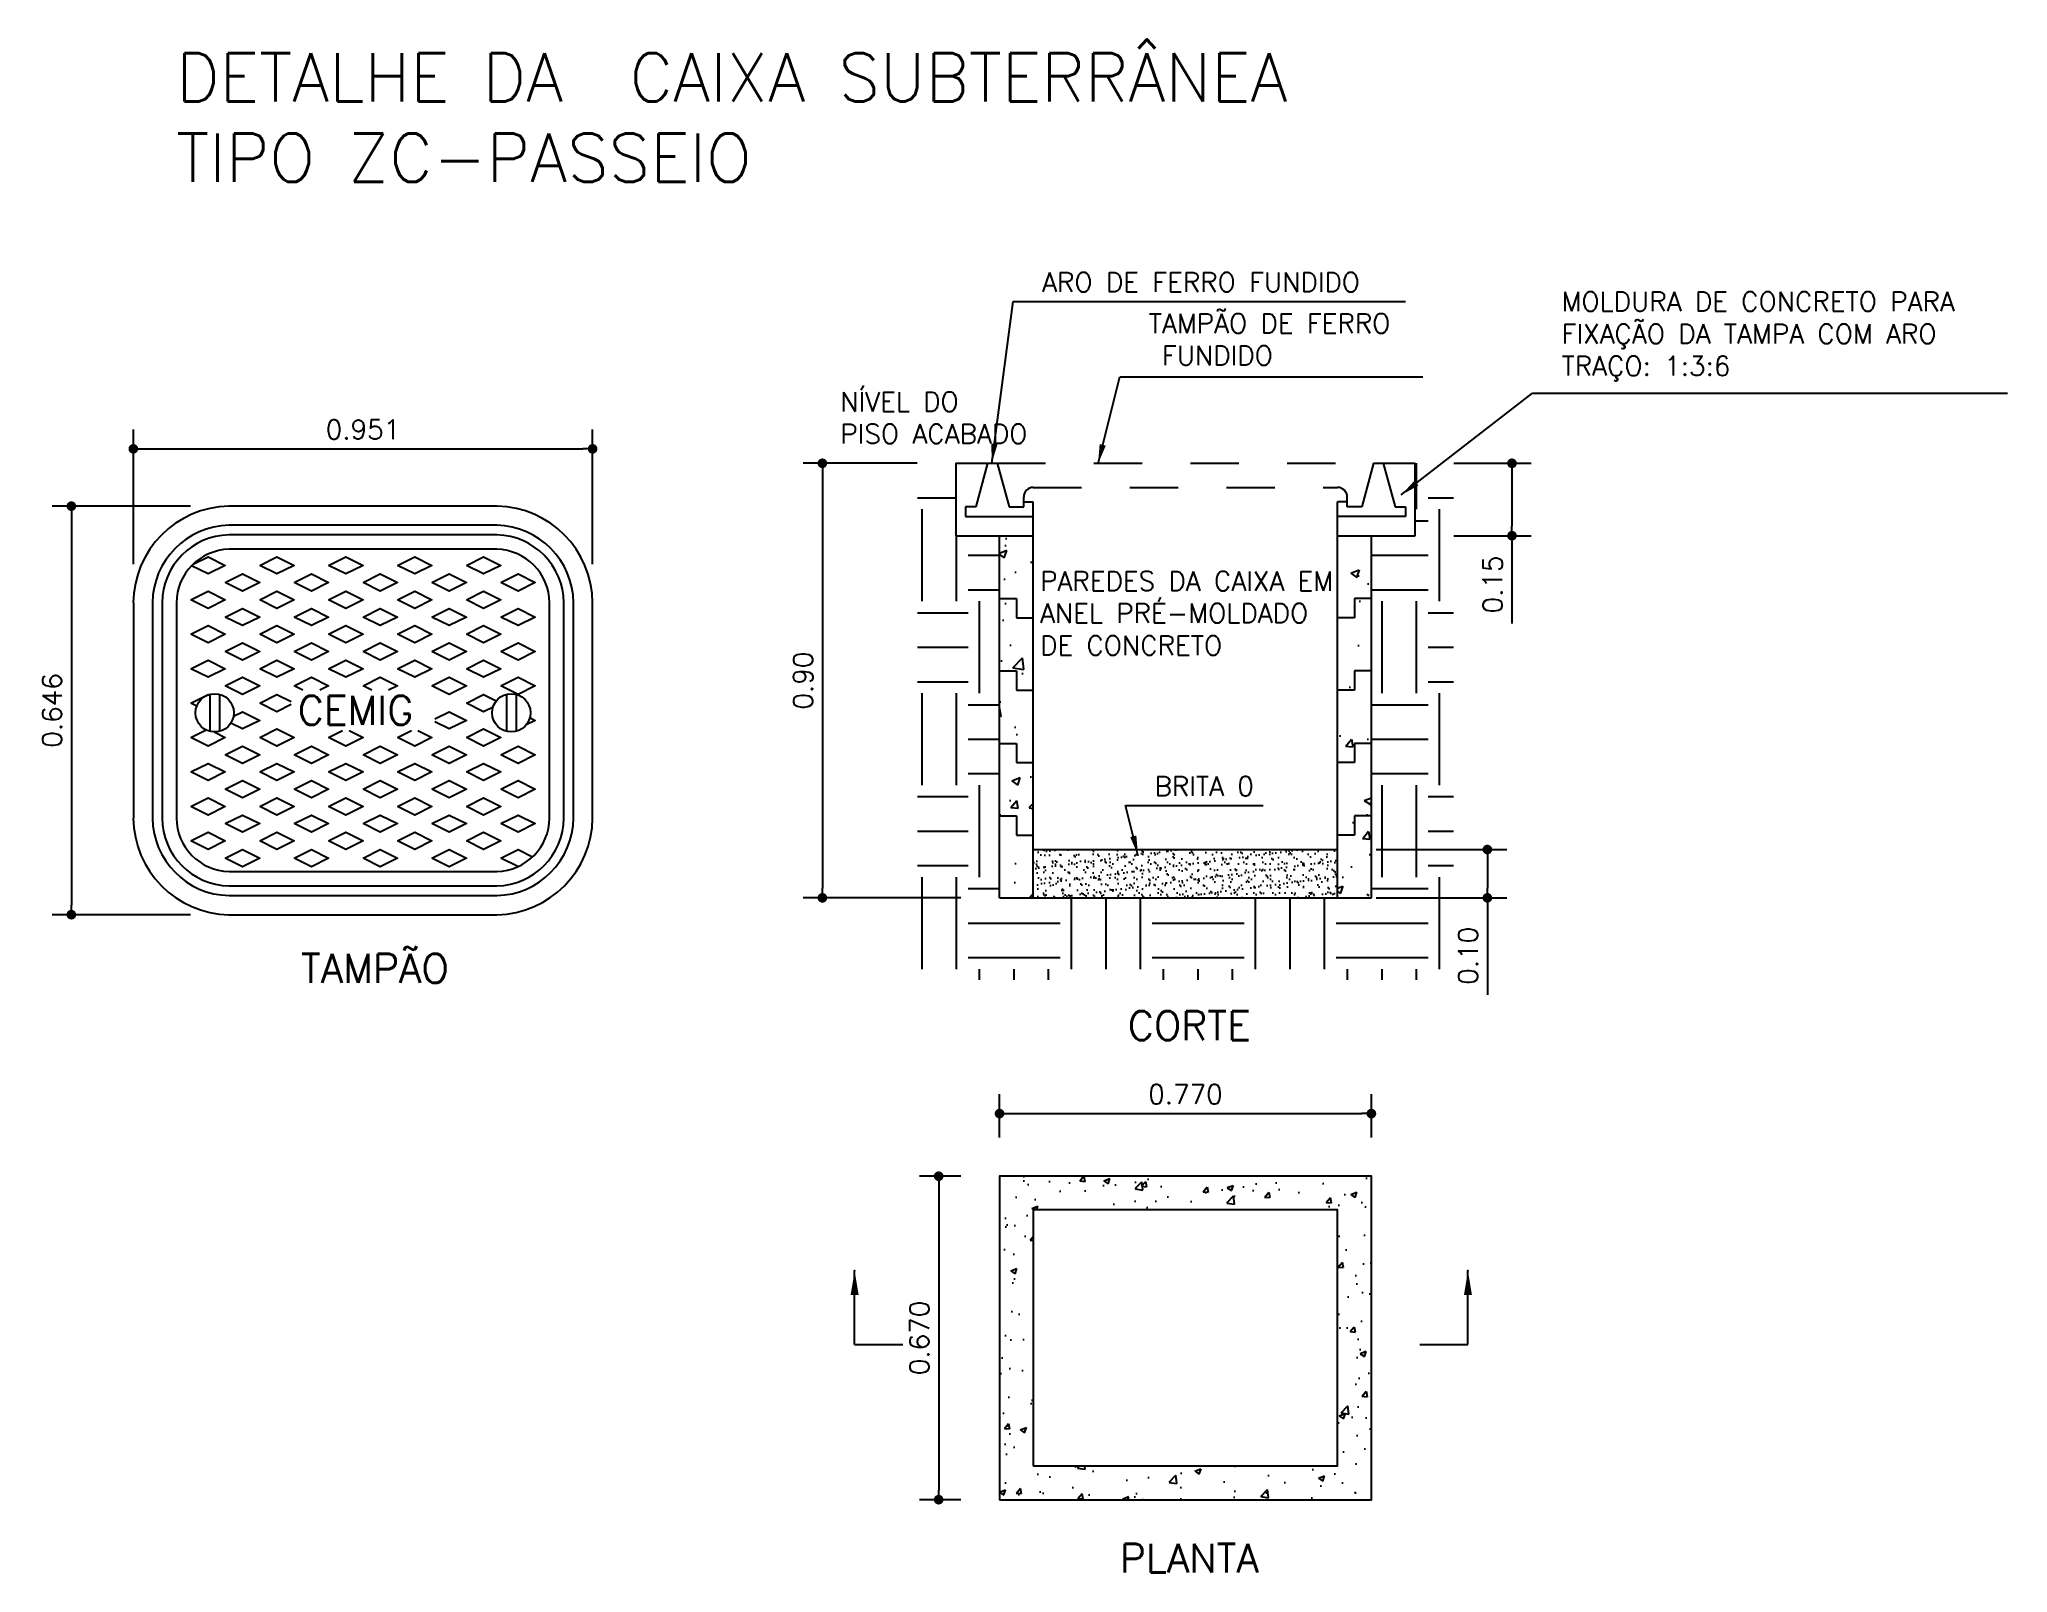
# Model space of a CAD drawing. Extents: x -1.46 to 2.61, y -1.11 to 2.07.
import ezdxf

# ---------------------------------------------------------------- set-up
doc = ezdxf.new("R2010")
doc.units = 0
doc.header["$MEASUREMENT"] = 0
doc.linetypes.add('DASHED', pattern=[19.05, 12.7, -6.35])
doc.layers.get('0').update_dxf_attribs({"linetype": 'CONTINUOUS'})
doc.layers.get('DEFPOINTS').update_dxf_attribs({"linetype": 'CONTINUOUS'})
doc.layers.add('DETALHES', color=4, linetype='CONTINUOUS')
doc.styles.add('ROMANS', font='romans.shx')
doc.dimstyles.new('LINEAR', dxfattribs={"dimscale": 0, "dimtxt": 0.04, "dimasz": 0.02, "dimexe": 0.04, "dimexo": 0.08, "dimgap": 0.02, "dimtad": 1, "dimdec": 3, "dimzin": 1, "dimtxsty": 'ROMANS', "dimblk1": 'DOT', "dimblk2": 'DOT', "dimsah": 1, "dimcen": 2.5, "dimclrd": 1, "dimclre": 1, "dimclrt": 3, "dimazin": 3, "dimtfac": 1, "dimtdec": 4, "dimtmove": 0, "dimatfit": 3, "dimtolj": 1, "dimtzin": 1})
doc.dimstyles.new('TEXTO', dxfattribs={"dimscale": 0, "dimtxt": 0.04, "dimasz": 0.04, "dimexe": 0.04, "dimexo": 0.08, "dimgap": 0.02, "dimtad": 1, "dimdec": 3, "dimzin": 1, "dimtxsty": 'ROMANS', "dimcen": 2.5, "dimclrd": 1, "dimclre": 1, "dimclrt": 3, "dimazin": 3, "dimtfac": 1, "dimtdec": 4, "dimtmove": 0, "dimatfit": 3, "dimtolj": 1, "dimtzin": 1})

# ---------------------------------------------------------------- blocks, each defined once
blk = doc.blocks.new('_DOT')
at = {"color": 0, "linetype": 'BYBLOCK'}
blk.add_line((-0.5, 0), (-1, 0), dxfattribs=at)
at = {"color": 0, "linetype": 'BYBLOCK', "const_width": 0.5}
blk.add_lwpolyline([(-0.25, 0, 1), (0.25, 0, 1)], format="xyb", close=True, dxfattribs=at)
blk = doc.blocks.new('*D2')
at = {"color": 1, "linetype": 'BYBLOCK'}
for p, q in [((1.4646, 1.1906), (1.6252, 1.1906)), ((1.5852, 1.1706), (1.5852, 1.0606)), ((1.4646, 1.0406), (1.6252, 1.0406)), ((1.5852, 1.0406), (1.5852, 0.8587))]:
    blk.add_line(p, q, dxfattribs=at)
at = {"layer": 'DEFPOINTS', "color": 0, "linetype": 'BYBLOCK'}
for p in [(1.3846, 1.1906), (1.3846, 1.0406), (1.5852, 1.0406)]:
    blk.add_point(p, dxfattribs=at)
at = {"color": 1, "linetype": 'BYBLOCK', "xscale": 0.02, "yscale": 0.02, "zscale": 0.02}
for p, rotation in [((1.5852, 1.1906), 90), ((1.5852, 1.0406), 270)]:
    blk.add_blockref('_DOT', p, dxfattribs=dict(at, rotation=rotation))
at = {"color": 3, "linetype": 'BYBLOCK', "insert": (1.5452, 0.9396), "char_height": 0.04, "attachment_point": 5, "rotation": 90, "style": 'ROMANS'}
blk.add_mtext('\\A1;0.15', dxfattribs=at)
blk = doc.blocks.new('*D3')
at = {"color": 1, "linetype": 'BYBLOCK'}
for p, q in [((0.3536, 1.1906), (0.1173, 1.1906)), ((0.1573, 1.1706), (0.1573, 0.3106)), ((0.4441, 0.2906), (0.1173, 0.2906))]:
    blk.add_line(p, q, dxfattribs=at)
at = {"layer": 'DEFPOINTS', "color": 0, "linetype": 'BYBLOCK'}
for p in [(0.4336, 1.1906), (0.1573, 0.2906), (0.5241, 0.2906)]:
    blk.add_point(p, dxfattribs=at)
at = {"color": 1, "linetype": 'BYBLOCK', "xscale": 0.02, "yscale": 0.02, "zscale": 0.02}
for p, rotation in [((0.1573, 1.1906), 90), ((0.1573, 0.2906), 270)]:
    blk.add_blockref('_DOT', p, dxfattribs=dict(at, rotation=rotation))
at = {"color": 3, "linetype": 'BYBLOCK', "insert": (0.1173, 0.7406), "char_height": 0.04, "attachment_point": 5, "rotation": 90, "style": 'ROMANS'}
blk.add_mtext('\\A1;0.90', dxfattribs=at)
blk = doc.blocks.new('*D4')
at = {"color": 1, "linetype": 'BYBLOCK'}
for p, q in [((1.3041, 0.3906), (1.5743, 0.3906)), ((1.5343, 0.3706), (1.5343, 0.3106)), ((1.3041, 0.2906), (1.5743, 0.2906)), ((1.5343, 0.2906), (1.5343, 0.0896))]:
    blk.add_line(p, q, dxfattribs=at)
at = {"layer": 'DEFPOINTS', "color": 0, "linetype": 'BYBLOCK'}
for p in [(1.2241, 0.3906), (1.2241, 0.2906), (1.5343, 0.2906)]:
    blk.add_point(p, dxfattribs=at)
at = {"color": 1, "linetype": 'BYBLOCK', "xscale": 0.02, "yscale": 0.02, "zscale": 0.02}
for p, rotation in [((1.5343, 0.3906), 90), ((1.5343, 0.2906), 270)]:
    blk.add_blockref('_DOT', p, dxfattribs=dict(at, rotation=rotation))
at = {"color": 3, "linetype": 'BYBLOCK', "insert": (1.4943, 0.1706), "char_height": 0.04, "attachment_point": 5, "rotation": 90, "style": 'ROMANS'}
blk.add_mtext('\\A1;0.10', dxfattribs=at)
blk = doc.blocks.new('*D5')
at = {"color": 1, "linetype": 'BYBLOCK'}
for p, q in [((-1.2695, 0.9817), (-1.2695, 1.2605)), ((-0.3185, 0.9817), (-0.3185, 1.2605)), ((-1.2495, 1.2205), (-0.3385, 1.2205))]:
    blk.add_line(p, q, dxfattribs=at)
at = {"layer": 'DEFPOINTS', "color": 0, "linetype": 'BYBLOCK'}
for p in [(-0.3185, 1.2205), (-1.2695, 0.9017), (-0.3185, 0.9017)]:
    blk.add_point(p, dxfattribs=at)
at = {"color": 1, "linetype": 'BYBLOCK', "xscale": 0.02, "yscale": 0.02, "zscale": 0.02, "rotation": 180}
blk.add_blockref('_DOT', (-1.2695, 1.2205), dxfattribs=at)
at = {"color": 1, "linetype": 'BYBLOCK', "xscale": 0.02, "yscale": 0.02, "zscale": 0.02}
blk.add_blockref('_DOT', (-0.3185, 1.2205), dxfattribs=at)
at = {"color": 3, "linetype": 'BYBLOCK', "insert": (-0.794, 1.2605), "char_height": 0.04, "attachment_point": 5, "style": 'ROMANS'}
blk.add_mtext('\\A1;0.951', dxfattribs=at)
blk = doc.blocks.new('*D6')
at = {"color": 1, "linetype": 'BYBLOCK'}
for p, q in [((-1.1514, 1.1018), (-1.4378, 1.1018)), ((-1.3978, 1.0818), (-1.3978, 0.2757)), ((-1.1514, 0.2557), (-1.4378, 0.2557))]:
    blk.add_line(p, q, dxfattribs=at)
at = {"layer": 'DEFPOINTS', "color": 0, "linetype": 'BYBLOCK'}
for p in [(-1.0714, 1.1018), (-1.3978, 0.2557), (-1.0714, 0.2557)]:
    blk.add_point(p, dxfattribs=at)
at = {"color": 1, "linetype": 'BYBLOCK', "xscale": 0.02, "yscale": 0.02, "zscale": 0.02}
for p, rotation in [((-1.3978, 1.1018), 90), ((-1.3978, 0.2557), 270)]:
    blk.add_blockref('_DOT', p, dxfattribs=dict(at, rotation=rotation))
at = {"color": 3, "linetype": 'BYBLOCK', "insert": (-1.4378, 0.6788), "char_height": 0.04, "attachment_point": 5, "rotation": 90, "style": 'ROMANS'}
blk.add_mtext('\\A1;0.646', dxfattribs=at)
blk = doc.blocks.new('*D7')
at = {"color": 1, "linetype": 'BYBLOCK'}
for p, q in [((0.5241, -0.2059), (0.5241, -0.1163)), ((1.2941, -0.2059), (1.2941, -0.1163)), ((0.5441, -0.1563), (1.2741, -0.1563))]:
    blk.add_line(p, q, dxfattribs=at)
at = {"layer": 'DEFPOINTS', "color": 0, "linetype": 'BYBLOCK'}
for p in [(1.2941, -0.1563), (0.5241, -0.2859), (1.2941, -0.2859)]:
    blk.add_point(p, dxfattribs=at)
at = {"color": 1, "linetype": 'BYBLOCK', "xscale": 0.02, "yscale": 0.02, "zscale": 0.02, "rotation": 180}
blk.add_blockref('_DOT', (0.5241, -0.1563), dxfattribs=at)
at = {"color": 1, "linetype": 'BYBLOCK', "xscale": 0.02, "yscale": 0.02, "zscale": 0.02}
blk.add_blockref('_DOT', (1.2941, -0.1563), dxfattribs=at)
at = {"color": 3, "linetype": 'BYBLOCK', "insert": (0.9091, -0.1163), "char_height": 0.04, "attachment_point": 5, "style": 'ROMANS'}
blk.add_mtext('\\A1;0.770', dxfattribs=at)
blk = doc.blocks.new('*D8')
at = {"color": 1, "linetype": 'BYBLOCK'}
for p, q in [((0.4441, -0.2859), (0.3581, -0.2859)), ((0.3981, -0.3059), (0.3981, -0.9359)), ((0.4441, -0.9559), (0.3581, -0.9559))]:
    blk.add_line(p, q, dxfattribs=at)
at = {"layer": 'DEFPOINTS', "color": 0, "linetype": 'BYBLOCK'}
for p in [(0.5241, -0.2859), (0.3981, -0.9559), (0.5241, -0.9559)]:
    blk.add_point(p, dxfattribs=at)
at = {"color": 1, "linetype": 'BYBLOCK', "xscale": 0.02, "yscale": 0.02, "zscale": 0.02}
for p, rotation in [((0.3981, -0.2859), 90), ((0.3981, -0.9559), 270)]:
    blk.add_blockref('_DOT', p, dxfattribs=dict(at, rotation=rotation))
at = {"color": 3, "linetype": 'BYBLOCK', "insert": (0.3581, -0.6209), "char_height": 0.04, "attachment_point": 5, "rotation": 90, "style": 'ROMANS'}
blk.add_mtext('\\A1;0.670', dxfattribs=at)

msp = doc.modelspace()

# ---------------------------------------------------------------- hatches: boundary and pattern name
at = {"layer": 'DETALHES'}
h = msp.add_hatch(dxfattribs=at)
h.set_pattern_fill('EARTH', color=1, scale=0.03, style=0)
h.set_pattern_definition([(0, (-117.27014, -77.93836), (0.1905, 0.1905), [0.1905, -0.1905]), (0, (-117.27014, -77.86693), (0.1905, 0.1905), [0.1905, -0.1905]), (0, (-117.27014, -77.79549), (0.1905, 0.1905), [0.1905, -0.1905]), (90, (-117.24632, -77.77168), (-0.1905, 0.1905), [0.1905, -0.1905]), (90, (-117.17489, -77.77168), (-0.1905, 0.1905), [0.1905, -0.1905]), (90, (-117.10345, -77.77168), (-0.1905, 0.1905), [0.1905, -0.1905])])
h.paths.add_polyline_path([(0.5241, 1.0406), (0.4336, 1.0406), (0.4336, 1.1906), (0.3541, 1.1906), (0.3541, 0.1206), (1.4641, 0.1206), (1.4641, 1.1906), (1.3846, 1.1906), (1.3846, 1.0406), (1.2941, 1.0406), (1.2941, 0.2906), (0.5241, 0.2906)])
h = msp.add_hatch(dxfattribs=at)
h.set_pattern_fill('AR-CONC', color=1, scale=0.001, style=0)
h.set_pattern_definition([(50, (-117.27014, -77.93836), (0.18218467, -0.01593909), [0.01905, -0.20955]), (355, (-117.27014, -77.93836), (-0.03524283, 0.19105664), [0.01524, -0.16764]), (100.451, (-117.25496, -77.9397), (0.1469425, 0.17511669), [0.01619, -0.17809]), (46.1842, (-117.27014, -77.88756), (0.27107904, -0.04204233), [0.028575, -0.314325]), (96.6356, (-117.24755, -77.89107), (0.23740423, 0.24742556), [0.024285, -0.267135]), (351.184, (-117.27014, -77.88756), (0.2374046, 0.2474251), [0.02286, -0.25146]), (21, (-117.24474, -77.90026), (0.15161488, -0.10226552), [0.01905, -0.20955]), (326, (-117.24474, -77.90026), (0.06180203, 0.18418797), [0.01524, -0.16764]), (71.4514, (-117.2321, -77.90879), (0.2134165, 0.08192286), [0.01619, -0.17809]), (37.5, (-117.27014, -77.938364), (0.003088603, 0.08455504), [0, -0.165608, 0, -0.17018, 0, -0.168275]), (7.5, (-117.27014, -77.93836), (0.06681966, 0.100180575), [0, -0.097028, 0, -0.161798, 0, -0.064135]), (327.5, (-117.32678, -77.938364), (0.135590595, -0.005728744), [0, -0.0635, 0, -0.19812, 0, -0.26289]), (317.5, (-117.35218, -77.93836), (0.14812918, 0.02542649), [0, -0.08255, 0, -0.131572, 0, -0.18669])])
h.paths.add_polyline_path([(0.5241, 0.9106), (0.5591, 0.9106), (0.5591, 0.8706), (0.5941, 0.8706), (0.5941, 1.0406), (0.5241, 1.0406)])
h.paths.add_polyline_path([(0.5941, 0.8706), (0.5591, 0.8706), (0.5591, 0.9106), (0.5241, 0.9106), (0.5241, 0.7606), (0.5591, 0.7606), (0.5591, 0.7206), (0.5941, 0.7206)])
h.paths.add_polyline_path([(0.5591, 0.6106), (0.5591, 0.5706), (0.5941, 0.5706), (0.5941, 0.7206), (0.5591, 0.7206), (0.5591, 0.7606), (0.5241, 0.7606), (0.5241, 0.6106)])
h.paths.add_polyline_path([(0.5241, 0.4606), (0.5591, 0.4606), (0.5591, 0.4206), (0.5941, 0.4206), (0.5941, 0.5706), (0.5591, 0.5706), (0.5591, 0.6106), (0.5241, 0.6106)])
h.paths.add_polyline_path([(0.5241, 0.2906), (0.5941, 0.2906), (0.5941, 0.4206), (0.5591, 0.4206), (0.5591, 0.4606), (0.5241, 0.4606)])
h.paths.add_polyline_path([(1.2941, 0.4606), (1.2591, 0.4606), (1.2591, 0.4206), (1.2241, 0.4206), (1.2241, 0.2906), (1.2941, 0.2906)])
h.paths.add_polyline_path([(1.2241, 0.4206), (1.2591, 0.4206), (1.2591, 0.4606), (1.2941, 0.4606), (1.2941, 0.6106), (1.2591, 0.6106), (1.2591, 0.5706), (1.2241, 0.5706)])
h.paths.add_polyline_path([(1.2941, 0.7606), (1.2591, 0.7606), (1.2591, 0.7206), (1.2241, 0.7206), (1.2241, 0.5706), (1.2591, 0.5706), (1.2591, 0.6106), (1.2941, 0.6106)])
h.paths.add_polyline_path([(1.2241, 0.7206), (1.2591, 0.7206), (1.2591, 0.7606), (1.2941, 0.7606), (1.2941, 0.9106), (1.2591, 0.9106), (1.2591, 0.8706), (1.2241, 0.8706)])
h.paths.add_polyline_path([(1.2241, 0.8706), (1.2591, 0.8706), (1.2591, 0.9106), (1.2941, 0.9106), (1.2941, 1.0406), (1.2241, 1.0406)])
h = msp.add_hatch(dxfattribs=at)
h.set_pattern_fill('AR-SAND', color=1, scale=0.0005, style=0)
h.set_pattern_definition([(37.5, (-117.270137, -77.938364), (-0.0008000156, 0.024470662), [0, -0.019304, 0, -0.02159, 0, -0.0206375]), (7.5, (-117.270137, -77.938364), (0.022476164, 0.035841255), [0, -0.010414, 0, -0.017399, 0, -0.0066675]), (327.5, (-117.285758, -77.938364), (0.0395496185, 7.18592e-05), [0, -0.00635, 0, -0.02286, 0, -0.029845]), (317.5, (-117.28576, -77.938364), (0.038177823, 0.011146466), [0, -0.003175, 0, -0.014986, 0, -0.017145])])
h.paths.add_polyline_path([(1.2241, 0.2906), (1.2241, 0.3906), (0.5941, 0.3906), (0.5941, 0.2906)])
h = msp.add_hatch(dxfattribs=at)
h.set_pattern_fill('AR-CONC', color=1, scale=0.0007, style=0)
h.set_pattern_definition([(50, (-117.27014, -77.74035), (0.12752927, -0.01115736), [0.013335, -0.146685]), (355, (-117.27014, -77.74035), (-0.02466998, 0.13373965), [0.010668, -0.117348]), (100.451, (-117.25951, -77.74128), (0.10285975, 0.12258168), [0.011333, -0.124663]), (46.1842, (-117.27014, -77.7048), (0.18975533, -0.02942963), [0.0200025, -0.2200275]), (96.6356, (-117.25432, -77.70725), (0.16618296, 0.1731979), [0.0169995, -0.1869945]), (351.184, (-117.27014, -77.7048), (0.16618322, 0.17319758), [0.016002, -0.176022]), (21, (-117.25236, -77.71368), (0.106130416, -0.07158586), [0.013335, -0.146685]), (326, (-117.25236, -77.71368), (0.04326142, 0.12893158), [0.010668, -0.117348]), (71.4514, (-117.24351, -77.71965), (0.14939154, 0.057346), [0.011333, -0.124663]), (37.5, (-117.270137, -77.740354), (0.002162022, 0.059188527), [0, -0.1159256, 0, -0.119126, 0, -0.1177925]), (7.5, (-117.27014, -77.740354), (0.046773764, 0.070126402), [0, -0.0679196, 0, -0.1132586, 0, -0.0448945]), (327.5, (-117.309787, -77.740354), (0.094913417, -0.00401012), [0, -0.04445, 0, -0.138684, 0, -0.184023]), (317.5, (-117.32757, -77.740354), (0.103690427, 0.017798544), [0, -0.057785, 0, -0.0921004, 0, -0.130683])])
h.paths.add_polyline_path([(0.5241, -0.2859), (0.5241, -0.9559), (1.2941, -0.9559), (1.2941, -0.2859)])
h.paths.add_polyline_path([(1.2241, -0.3559), (1.2241, -0.8859), (0.5941, -0.8859), (0.5941, -0.3559)], flags=16)

# ---------------------------------------------------------------- linework, layer by layer
at = {"layer": 'DETALHES', "color": 3}
for p, q in [((0.4336, 1.1906), (0.4995, 1.1906)), ((0.4336, 1.1906), (0.4336, 1.0406)), ((0.4995, 1.1906), (0.475, 1.1006)), ((0.4995, 1.1906), (0.5195, 1.1906)), ((0.5195, 1.1906), (0.5441, 1.1006)), ((1.2986, 1.1906), (1.2741, 1.1006)), ((1.2986, 1.1906), (1.3186, 1.1906)), ((1.3186, 1.1906), (1.3846, 1.1906)), ((1.3186, 1.1906), (1.3432, 1.1006)), ((1.3846, 1.0406), (1.3846, 1.1906)), ((0.475, 1.1006), (0.4536, 1.1006)), ((0.4536, 1.1006), (0.4536, 1.0806)), ((0.5441, 1.1006), (0.5741, 1.1006)), ((0.5741, 1.1106), (0.5941, 1.1106)), ((1.2441, 1.1106), (1.2241, 1.1106)), ((1.2741, 1.1006), (1.2441, 1.1006)), ((1.3432, 1.1006), (1.3646, 1.1006)), ((1.3646, 1.1006), (1.3646, 1.0806)), ((0.4536, 1.0806), (0.5941, 1.0806)), ((1.3646, 1.0806), (1.2241, 1.0806)), ((0.4336, 1.0406), (0.5941, 1.0406)), ((1.2241, 1.0406), (1.3846, 1.0406))]:
    msp.add_line(p, q, dxfattribs=at)
at = {"layer": 'DETALHES', "color": 2, "linetype": 'DASHED', "ltscale": 0.003}
for p, q in [((0.5195, 1.1906), (1.2986, 1.1906)), ((0.5941, 1.1406), (1.2241, 1.1406))]:
    msp.add_line(p, q, dxfattribs=at)
at = {"layer": 'DETALHES', "color": 2}
for p, q in [((-0.5167, 1.1018), (-1.0714, 1.1018)), ((0.5741, 1.1006), (0.5741, 1.1206)), ((1.2441, 1.1006), (1.2441, 1.1206)), ((-0.5167, 1.0622), (-1.0714, 1.0622)), ((-0.5167, 1.0424), (-1.0714, 1.0424)), ((-0.5167, 1.0126), (-1.0714, 1.0126)), ((-1.2695, 0.9017), (-1.2695, 0.4559)), ((-1.2299, 0.9017), (-1.2299, 0.4559)), ((-1.2101, 0.9017), (-1.2101, 0.4559)), ((-1.1804, 0.9017), (-1.1804, 0.4559)), ((-0.4077, 0.4559), (-0.4077, 0.9017)), ((-0.378, 0.4559), (-0.378, 0.9017)), ((-0.3581, 0.4559), (-0.3581, 0.9017)), ((-0.3185, 0.4559), (-0.3185, 0.9017)), ((-1.111, 0.7122), (-1.111, 0.6355)), ((-1.0912, 0.7122), (-1.0912, 0.6355)), ((-0.4968, 0.7122), (-0.4968, 0.6355)), ((-0.477, 0.7122), (-0.477, 0.6355)), ((-1.0714, 0.3449), (-0.5167, 0.3449)), ((-1.0714, 0.3152), (-0.5167, 0.3152)), ((-1.0714, 0.2954), (-0.5167, 0.2954)), ((-1.0714, 0.2557), (-0.5167, 0.2557))]:
    msp.add_line(p, q, dxfattribs=at)
at = {"layer": 'DETALHES', "color": 4}
for p, q in [((0.5941, 0.2906), (0.5941, 1.1106)), ((1.2241, 0.2906), (1.2241, 1.1106)), ((0.5241, 0.2906), (0.5241, 1.0406)), ((1.2941, 0.2906), (1.2941, 1.0406)), ((0.5241, 0.9106), (0.5591, 0.9106)), ((0.5591, 0.9106), (0.5591, 0.8706)), ((1.2591, 0.9106), (1.2591, 0.8706)), ((1.2941, 0.9106), (1.2591, 0.9106)), ((0.5591, 0.8706), (0.5941, 0.8706)), ((1.2591, 0.8706), (1.2241, 0.8706)), ((0.5241, 0.7606), (0.5591, 0.7606)), ((0.5591, 0.7606), (0.5591, 0.7206)), ((1.2591, 0.7606), (1.2591, 0.7206)), ((1.2941, 0.7606), (1.2591, 0.7606)), ((0.5591, 0.7206), (0.5941, 0.7206)), ((1.2591, 0.7206), (1.2241, 0.7206)), ((0.5241, 0.6106), (0.5591, 0.6106)), ((0.5591, 0.6106), (0.5591, 0.5706)), ((1.2591, 0.6106), (1.2591, 0.5706)), ((1.2941, 0.6106), (1.2591, 0.6106)), ((0.5591, 0.5706), (0.5941, 0.5706)), ((1.2591, 0.5706), (1.2241, 0.5706)), ((0.5241, 0.4606), (0.5591, 0.4606)), ((0.5591, 0.4606), (0.5591, 0.4206)), ((1.2591, 0.4606), (1.2591, 0.4206)), ((1.2941, 0.4606), (1.2591, 0.4606)), ((0.5591, 0.4206), (0.5941, 0.4206)), ((1.2591, 0.4206), (1.2241, 0.4206)), ((0.5941, 0.3906), (1.2241, 0.3906)), ((0.5241, 0.2906), (1.2941, 0.2906))]:
    msp.add_line(p, q, dxfattribs=at)
at = {"layer": 'DETALHES', "color": 1}
for p, q in [((0.2241, -0.6347), (0.2241, -0.4821)), ((1.4941, -0.6347), (1.4941, -0.4821)), ((0.2241, -0.6347), (0.3241, -0.6347)), ((1.3941, -0.6347), (1.4941, -0.6347))]:
    msp.add_line(p, q, dxfattribs=at)
for points in [[(-1.1454, 0.9818), (-1.1148, 0.997), (-1.0792, 0.9792), (-1.1148, 0.9614), (-1.1488, 0.9784)], [(-1.0078, 0.9792), (-0.9722, 0.997), (-0.9365, 0.9792), (-0.9722, 0.9614), (-1.0078, 0.9792)], [(-0.8652, 0.9792), (-0.8295, 0.997), (-0.7939, 0.9792), (-0.8295, 0.9614), (-0.8652, 0.9792)], [(-0.7225, 0.9792), (-0.6869, 0.997), (-0.6512, 0.9792), (-0.6869, 0.9614), (-0.7225, 0.9792)], [(-0.5799, 0.9792), (-0.5442, 0.997), (-0.5086, 0.9792), (-0.5442, 0.9614), (-0.5799, 0.9792)], [(-1.0792, 0.9435), (-1.0435, 0.9614), (-1.0078, 0.9435), (-1.0435, 0.9257), (-1.0792, 0.9435)], [(-0.9365, 0.9435), (-0.9009, 0.9614), (-0.8652, 0.9435), (-0.9009, 0.9257), (-0.9365, 0.9435)], [(-0.7939, 0.9435), (-0.7582, 0.9614), (-0.7225, 0.9435), (-0.7582, 0.9257), (-0.7939, 0.9435)], [(-0.6512, 0.9435), (-0.6155, 0.9614), (-0.5799, 0.9435), (-0.6155, 0.9257), (-0.6512, 0.9435)], [(-0.5086, 0.9435), (-0.4729, 0.9614), (-0.4372, 0.9435), (-0.4729, 0.9257), (-0.5086, 0.9435)], [(-1.1505, 0.9079), (-1.1148, 0.9257), (-1.0792, 0.9079), (-1.1148, 0.8901), (-1.1505, 0.9079)], [(-1.0078, 0.9079), (-0.9722, 0.9257), (-0.9365, 0.9079), (-0.9722, 0.8901), (-1.0078, 0.9079)], [(-0.8652, 0.9079), (-0.8295, 0.9257), (-0.7939, 0.9079), (-0.8295, 0.8901), (-0.8652, 0.9079)], [(-0.7225, 0.9079), (-0.6869, 0.9257), (-0.6512, 0.9079), (-0.6869, 0.8901), (-0.7225, 0.9079)], [(-0.5799, 0.9079), (-0.5442, 0.9257), (-0.5086, 0.9079), (-0.5442, 0.8901), (-0.5799, 0.9079)], [(-1.0792, 0.8722), (-1.0435, 0.8901), (-1.0078, 0.8722), (-1.0435, 0.8544), (-1.0792, 0.8722)], [(-0.9365, 0.8722), (-0.9009, 0.8901), (-0.8652, 0.8722), (-0.9009, 0.8544), (-0.9365, 0.8722)], [(-0.7939, 0.8722), (-0.7582, 0.8901), (-0.7225, 0.8722), (-0.7582, 0.8544), (-0.7939, 0.8722)], [(-0.6512, 0.8722), (-0.6155, 0.8901), (-0.5799, 0.8722), (-0.6155, 0.8544), (-0.6512, 0.8722)], [(-0.5086, 0.8722), (-0.4729, 0.8901), (-0.4372, 0.8722), (-0.4729, 0.8544), (-0.5086, 0.8722)], [(-1.1505, 0.8366), (-1.1148, 0.8544), (-1.0792, 0.8366), (-1.1148, 0.8187), (-1.1505, 0.8366)], [(-1.0792, 0.8009), (-1.0435, 0.8187), (-1.0078, 0.8009), (-1.0435, 0.7831), (-1.0792, 0.8009)], [(-1.0078, 0.8366), (-0.9722, 0.8544), (-0.9365, 0.8366), (-0.9722, 0.8187), (-1.0078, 0.8366)], [(-0.9365, 0.8009), (-0.9009, 0.8187), (-0.8652, 0.8009), (-0.9009, 0.7831), (-0.9365, 0.8009)], [(-0.8652, 0.8366), (-0.8295, 0.8544), (-0.7939, 0.8366), (-0.8295, 0.8187), (-0.8652, 0.8366)], [(-0.7939, 0.8009), (-0.7582, 0.8187), (-0.7225, 0.8009), (-0.7582, 0.7831), (-0.7939, 0.8009)], [(-0.7225, 0.8366), (-0.6869, 0.8544), (-0.6512, 0.8366), (-0.6869, 0.8187), (-0.7225, 0.8366)], [(-0.6512, 0.8009), (-0.6155, 0.8187), (-0.5799, 0.8009), (-0.6155, 0.7831), (-0.6512, 0.8009)], [(-0.5799, 0.8366), (-0.5442, 0.8544), (-0.5086, 0.8366), (-0.5442, 0.8187), (-0.5799, 0.8366)], [(-0.5086, 0.8009), (-0.4729, 0.8187), (-0.4372, 0.8009), (-0.4729, 0.7831), (-0.5086, 0.8009)], [(-1.1505, 0.7652), (-1.1148, 0.7831), (-1.0792, 0.7652), (-1.1148, 0.7474), (-1.1505, 0.7652)], [(-1.0078, 0.7652), (-0.9722, 0.7831), (-0.9365, 0.7652), (-0.9722, 0.7474), (-1.0078, 0.7652)], [(-0.8652, 0.7652), (-0.8295, 0.7831), (-0.7939, 0.7652), (-0.8295, 0.7474), (-0.8652, 0.7652)], [(-0.7225, 0.7652), (-0.6869, 0.7831), (-0.6512, 0.7652), (-0.6869, 0.7474), (-0.7225, 0.7652)], [(-0.5799, 0.7652), (-0.5442, 0.7831), (-0.5086, 0.7652), (-0.5442, 0.7474), (-0.5799, 0.7652)], [(-1.0792, 0.7296), (-1.0435, 0.7474), (-1.0078, 0.7296), (-1.0435, 0.7117), (-1.0792, 0.7296)], [(-0.9365, 0.7296), (-0.9009, 0.7474), (-0.8652, 0.7296), (-0.8834, 0.7204)], [(-0.7939, 0.7296), (-0.7582, 0.7474), (-0.7225, 0.7296), (-0.7408, 0.7204)], [(-0.6512, 0.7296), (-0.6155, 0.7474), (-0.5799, 0.7296), (-0.6155, 0.7117), (-0.6512, 0.7296)], [(-0.5086, 0.7296), (-0.4729, 0.7474), (-0.4372, 0.7296), (-0.4729, 0.7117), (-0.5086, 0.7296)], [(-1.1505, 0.6939), (-1.1148, 0.7117), (-1.114, 0.7113)], [(-1.1382, 0.6878), (-1.1505, 0.6939)], [(-1.0078, 0.6939), (-0.9722, 0.7117), (-0.9429, 0.6971)], [(-0.9429, 0.6907), (-0.9722, 0.6761), (-1.0078, 0.6939)], [(-0.9183, 0.7204), (-0.9365, 0.7296)], [(-0.7756, 0.7204), (-0.7939, 0.7296)], [(-0.5799, 0.6939), (-0.5442, 0.7117), (-0.5179, 0.6986)], [(-0.5247, 0.6858), (-0.5442, 0.6761), (-0.5799, 0.6939)], [(-1.0621, 0.6668), (-1.0435, 0.6761), (-1.0078, 0.6582), (-1.0435, 0.6404), (-1.0677, 0.6525)], [(-0.6452, 0.6612), (-0.6155, 0.6761), (-0.5799, 0.6582), (-0.6155, 0.6404), (-0.6452, 0.6552)], [(-0.4486, 0.6639), (-0.4372, 0.6582), (-0.4563, 0.6487)], [(-1.1505, 0.6226), (-1.1189, 0.6384)], [(-1.1024, 0.6342), (-1.0792, 0.6226), (-1.1148, 0.6047), (-1.1505, 0.6226)], [(-1.0078, 0.6226), (-0.9722, 0.6404), (-0.9365, 0.6226), (-0.9722, 0.6047), (-1.0078, 0.6226)], [(-0.8652, 0.6226), (-0.8361, 0.6371)], [(-0.8229, 0.6371), (-0.7939, 0.6226), (-0.8295, 0.6047), (-0.8652, 0.6226)], [(-0.7225, 0.6226), (-0.6935, 0.6371)], [(-0.6803, 0.6371), (-0.6512, 0.6226), (-0.6869, 0.6047), (-0.7225, 0.6226)], [(-0.5799, 0.6226), (-0.5442, 0.6404), (-0.5086, 0.6226), (-0.5442, 0.6047), (-0.5799, 0.6226)], [(-1.0792, 0.5869), (-1.0435, 0.6047), (-1.0078, 0.5869), (-1.0435, 0.5691), (-1.0792, 0.5869)], [(-0.9365, 0.5869), (-0.9009, 0.6047), (-0.8652, 0.5869), (-0.9009, 0.5691), (-0.9365, 0.5869)], [(-0.7939, 0.5869), (-0.7582, 0.6047), (-0.7225, 0.5869), (-0.7582, 0.5691), (-0.7939, 0.5869)], [(-0.6512, 0.5869), (-0.6155, 0.6047), (-0.5799, 0.5869), (-0.6155, 0.5691), (-0.6512, 0.5869)], [(-0.5086, 0.5869), (-0.4729, 0.6047), (-0.4372, 0.5869), (-0.4729, 0.5691), (-0.5086, 0.5869)], [(-1.1505, 0.5513), (-1.1148, 0.5691), (-1.0792, 0.5513), (-1.1148, 0.5334), (-1.1505, 0.5513)], [(-1.0792, 0.5156), (-1.0435, 0.5334), (-1.0078, 0.5156), (-1.0435, 0.4978), (-1.0792, 0.5156)], [(-1.0078, 0.5513), (-0.9722, 0.5691), (-0.9365, 0.5513), (-0.9722, 0.5334), (-1.0078, 0.5513)], [(-0.9365, 0.5156), (-0.9009, 0.5334), (-0.8652, 0.5156), (-0.9009, 0.4978), (-0.9365, 0.5156)], [(-0.8652, 0.5513), (-0.8295, 0.5691), (-0.7939, 0.5513), (-0.8295, 0.5334), (-0.8652, 0.5513)], [(-0.7939, 0.5156), (-0.7582, 0.5334), (-0.7225, 0.5156), (-0.7582, 0.4978), (-0.7939, 0.5156)], [(-0.7225, 0.5513), (-0.6869, 0.5691), (-0.6512, 0.5513), (-0.6869, 0.5334), (-0.7225, 0.5513)], [(-0.6512, 0.5156), (-0.6155, 0.5334), (-0.5799, 0.5156), (-0.6155, 0.4978), (-0.6512, 0.5156)], [(-0.5799, 0.5513), (-0.5442, 0.5691), (-0.5086, 0.5513), (-0.5442, 0.5334), (-0.5799, 0.5513)], [(-0.5086, 0.5156), (-0.4729, 0.5334), (-0.4372, 0.5156), (-0.4729, 0.4978), (-0.5086, 0.5156)], [(-1.1505, 0.4799), (-1.1148, 0.4978), (-1.0792, 0.4799), (-1.1148, 0.4621), (-1.1505, 0.4799)], [(-1.0078, 0.4799), (-0.9722, 0.4978), (-0.9365, 0.4799), (-0.9722, 0.4621), (-1.0078, 0.4799)], [(-0.8652, 0.4799), (-0.8295, 0.4978), (-0.7939, 0.4799), (-0.8295, 0.4621), (-0.8652, 0.4799)], [(-0.7225, 0.4799), (-0.6869, 0.4978), (-0.6512, 0.4799), (-0.6869, 0.4621), (-0.7225, 0.4799)], [(-0.5799, 0.4799), (-0.5442, 0.4978), (-0.5086, 0.4799), (-0.5442, 0.4621), (-0.5799, 0.4799)], [(-1.0792, 0.4443), (-1.0435, 0.4621), (-1.0078, 0.4443), (-1.0435, 0.4264), (-1.0792, 0.4443)], [(-0.9365, 0.4443), (-0.9009, 0.4621), (-0.8652, 0.4443), (-0.9009, 0.4264), (-0.9365, 0.4443)], [(-0.7939, 0.4443), (-0.7582, 0.4621), (-0.7225, 0.4443), (-0.7582, 0.4264), (-0.7939, 0.4443)], [(-0.6512, 0.4443), (-0.6155, 0.4621), (-0.5799, 0.4443), (-0.6155, 0.4264), (-0.6512, 0.4443)], [(-0.5086, 0.4443), (-0.4729, 0.4621), (-0.4372, 0.4443), (-0.4729, 0.4264), (-0.5086, 0.4443)], [(-1.1505, 0.4086), (-1.1148, 0.4264), (-1.0792, 0.4086), (-1.1148, 0.3908), (-1.1505, 0.4086)], [(-1.0078, 0.4086), (-0.9722, 0.4264), (-0.9365, 0.4086), (-0.9722, 0.3908), (-1.0078, 0.4086)], [(-0.8652, 0.4086), (-0.8295, 0.4264), (-0.7939, 0.4086), (-0.8295, 0.3908), (-0.8652, 0.4086)], [(-0.7225, 0.4086), (-0.6869, 0.4264), (-0.6512, 0.4086), (-0.6869, 0.3908), (-0.7225, 0.4086)], [(-0.5799, 0.4086), (-0.5442, 0.4264), (-0.5086, 0.4086), (-0.5442, 0.3908), (-0.5799, 0.4086)], [(-1.0792, 0.3729), (-1.0435, 0.3908), (-1.0078, 0.3729), (-1.0435, 0.3551), (-1.0792, 0.3729)], [(-0.9365, 0.3729), (-0.9009, 0.3908), (-0.8652, 0.3729), (-0.9009, 0.3551), (-0.9365, 0.3729)], [(-0.7939, 0.3729), (-0.7582, 0.3908), (-0.7225, 0.3729), (-0.7582, 0.3551), (-0.7939, 0.3729)], [(-0.6512, 0.3729), (-0.6155, 0.3908), (-0.5799, 0.3729), (-0.6155, 0.3551), (-0.6512, 0.3729)], [(-0.5086, 0.3729), (-0.4729, 0.3908), (-0.4428, 0.3757)], [(-0.4731, 0.3552), (-0.5086, 0.3729)]]:
    msp.add_lwpolyline(points, dxfattribs=at)
at = {"layer": 'DETALHES', "color": 3}
for points in [[(0.5241, -0.9559), (1.2941, -0.9559), (1.2941, -0.2859), (0.5241, -0.2859)], [(0.5941, -0.8859), (1.2241, -0.8859), (1.2241, -0.3559), (0.5941, -0.3559)]]:
    msp.add_lwpolyline(points, close=True, dxfattribs=at)
at = {"layer": 'DETALHES', "color": 2}
for centre in [(-1.1011, 0.6738), (-0.4869, 0.6738)]:
    msp.add_circle(centre, 0.0396, dxfattribs=at)
for centre, radius, start, end in [((-1.068, 0.9002), 0.2016, 90.9823, 179.5931), ((-0.5199, 0.9004), 0.2014, 0.353, 88.9148), ((0.5941, 1.1206), 0.02, 90, 180), ((1.2241, 1.1206), 0.02, 0, 90), ((-1.0679, 0.9002), 0.162, 91.2264, 179.4921), ((-0.5201, 0.9002), 0.162, 0.5079, 88.7736), ((-1.0679, 0.9002), 0.1422, 91.4003, 179.42), ((-0.5201, 0.9002), 0.1422, 0.58, 88.5997), ((-1.0679, 0.9002), 0.1125, 91.7786, 179.2634), ((-0.5201, 0.9002), 0.1125, 0.7366, 88.2214), ((-1.068, 0.4573), 0.2016, 180.4069, 269.0177), ((-1.0679, 0.4573), 0.162, 180.5079, 268.7736), ((-1.0679, 0.4573), 0.1422, 180.58, 268.5997), ((-1.0679, 0.4573), 0.1125, 180.7366, 268.2214), ((-0.5201, 0.4573), 0.1125, 271.7786, 359.2634), ((-0.5201, 0.4573), 0.1422, 271.4003, 359.42), ((-0.5201, 0.4573), 0.162, 271.2264, 359.4921), ((-0.5201, 0.4573), 0.2016, 270.9823, 359.5931)]:
    msp.add_arc(centre, radius, start, end, dxfattribs=at)
at = {"layer": 'DETALHES', "color": 1, "linetype": 'BYBLOCK'}
for p in [(0.2241, -0.4821), (1.4941, -0.4821)]:
    msp.add_point(p, dxfattribs=at)
for points in [[(0.2157, -0.5321), (0.2324, -0.5321), (0.2241, -0.4821)], [(1.4857, -0.5321), (1.5024, -0.5321), (1.4941, -0.4821)]]:
    msp.add_solid(points, dxfattribs=at)

# ---------------------------------------------------------------- texts
at = {"layer": 'DETALHES', "color": 6, "style": 'ROMANS'}
msp.add_text('CEMIG', height=0.06, dxfattribs=at).set_placement((-0.9288, 0.6491))
at = {"layer": 'DETALHES', "color": 6, "insert": (-1.1807, 2.04), "char_height": 0.1, "width": 2.773, "attachment_point": 1, "style": 'ROMANS'}
msp.add_mtext('DETALHE DA  CAIXA SUBTERRÂNEA TIPO ZC-PASSEIO', dxfattribs=at)
at = {"layer": 'DETALHES', "color": 3, "char_height": 0.04, "attachment_point": 4, "style": 'ROMANS'}
for s, insert in [('\\A1;ARO DE FERRO FUNDIDO', (0.6122, 1.5658)), ('TAMPÃO DE FERRO\\P FUNDIDO', (0.8329, 1.4471)), ('\\A1;MOLDURA DE CONCRETO PARA\\PFIXAÇÃO DA TAMPA COM ARO\\PTRAÇO: 1:3:6', (1.6878, 1.4532)), ('\\A1;BRITA 0', (0.845, 0.5219))]:
    msp.add_mtext(s, dxfattribs=dict(at, insert=insert))
at = {"layer": 'DETALHES', "color": 4, "style": 'ROMANS'}
for s, insert, char_height, width, attachment_point in [('NÍVEL DO\\PPISO ACABADO', (0.1944, 1.3382), 0.04, 0.453169, 1), ('TAMPÃO', (-0.7694, 0.1446), 0.06, 0.7805, 5), ('CORTE', (0.9172, 0.0261), 0.06, 0.7805, 5), ('PLANTA', (0.9172, -1.077), 0.06, 0.7805, 5)]:
    msp.add_mtext(s, dxfattribs=dict(at, insert=insert, char_height=char_height, width=width, attachment_point=attachment_point))
at = {"layer": 'DETALHES', "color": 3, "insert": (0.608, 0.9667), "char_height": 0.04, "width": 0.573224, "attachment_point": 1, "style": 'ROMANS'}
msp.add_mtext('PAREDES DA CAIXA EM \\PANEL PRÉ-MOLDADO\\PDE CONCRETO', dxfattribs=at)

# ---------------------------------------------------------------- dimensions: what is measured, and where the dimension line sits
at = {"layer": 'DETALHES'}
dim = msp.add_linear_dim(base=(-0.3185, 1.2205), p1=(-1.2695, 0.9017), p2=(-0.3185, 0.9017), text='0.951', dimstyle='LINEAR', override={"dimscale": 1}, dxfattribs=at)
dim.commit()
dim.dimension.update_dxf_attribs({"geometry": '*D5', "text_midpoint": (-0.794, 1.2605)})
for base, p1, p2, text, picture, middle in [((0.1573, 0.2906), (0.4336, 1.1906), (0.5241, 0.2906), '0.90', '*D3', (0.1173, 0.7406)), ((1.5852, 1.0406), (1.3846, 1.1906), (1.3846, 1.0406), '0.15', '*D2', (1.5452, 0.9396))]:
    dim = msp.add_linear_dim(base=base, p1=p1, p2=p2, angle=90, text=text, dimstyle='LINEAR', override={"dimscale": 1}, dxfattribs=at)
    dim.commit()
    dim.dimension.update_dxf_attribs({"geometry": picture, "text_midpoint": middle})
for base, p1, p2, text, picture, middle in [((-1.3978, 0.2557), (-1.0714, 1.1018), (-1.0714, 0.2557), '0.646', '*D6', (-1.3978, 0.6788)), ((1.5343, 0.2906), (1.2241, 0.3906), (1.2241, 0.2906), '0.10', '*D4', (1.5343, 0.1706))]:
    dim = msp.add_linear_dim(base=base, p1=p1, p2=p2, angle=90, text=text, dimstyle='LINEAR', override={"dimscale": 1}, dxfattribs=at)
    dim.commit()
    dim.dimension.update_dxf_attribs({"geometry": picture, "text_midpoint": middle, "dimtype": 160})
dim = msp.add_linear_dim(base=(1.2941, -0.1563), p1=(0.5241, -0.2859), p2=(1.2941, -0.2859), dimstyle='LINEAR', override={"dimscale": 1}, dxfattribs=at)
dim.commit()
dim.dimension.update_dxf_attribs({"geometry": '*D7', "text_midpoint": (0.9091, -0.1563), "dimtype": 160})
dim = msp.add_linear_dim(base=(0.3981, -0.9559), p1=(0.5241, -0.2859), p2=(0.5241, -0.9559), angle=90, dimstyle='LINEAR', override={"dimscale": 1}, dxfattribs=at)
dim.commit()
dim.dimension.update_dxf_attribs({"geometry": '*D8', "text_midpoint": (0.3981, -0.6209), "dimtype": 160})

# ---------------------------------------------------------------- leaders
at = {"layer": 'DETALHES', "color": 1, "annotation_type": 0, "has_hookline": 1, "hookline_direction": 0}
for points, text_width in [([(0.5082, 1.1912), (0.5522, 1.5258), (0.5922, 1.5258)], 0.7524), ([(0.7282, 1.19), (0.7729, 1.3699), (0.8129, 1.3699)], 0.5676), ([(1.356, 1.1251), (1.6278, 1.3361), (1.6678, 1.3361)], 0.9238), ([(0.8108, 0.3794), (0.785, 0.4819), (0.825, 0.4819)], 0.2248)]:
    msp.add_leader(points, dimstyle='TEXTO', override={"dimscale": 1}, dxfattribs=dict(at, text_width=text_width))

doc.saveas('drawing.dxf')
